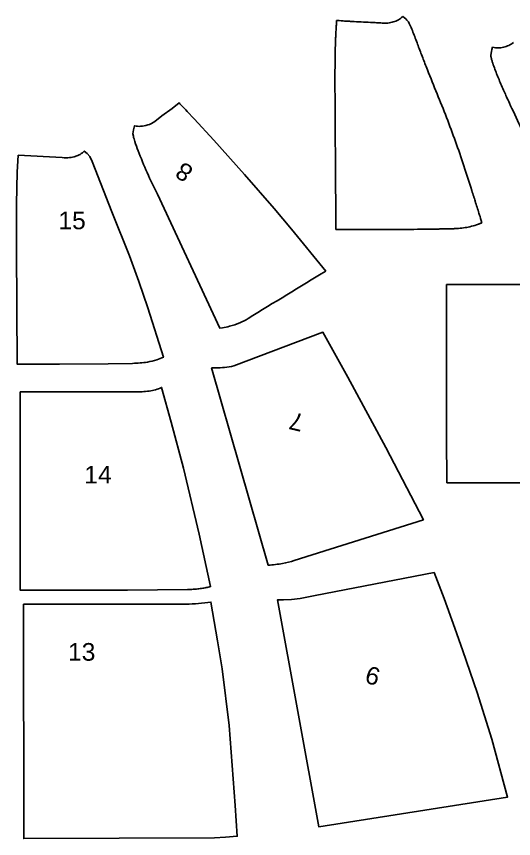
# Model space of a CAD drawing. Header units: inches. Extents: x 337 to 990, y 172 to 475.
# Drawn here: x 413.2 to 475.1, y 372.4 to 474.9 of the extents above; entities that cross this region are included whole.
import ezdxf

# ---------------------------------------------------------------- set-up
doc = ezdxf.new("R2010")
doc.units = ezdxf.units.IN
doc.header["$MEASUREMENT"] = 0
doc.layers.add('Layer1', color=1, linetype='Continuous')
doc.styles.get("Standard").update_dxf_attribs({"font": 'arial.ttf'})

msp = doc.modelspace()

# ---------------------------------------------------------------- linework, layer by layer
msp.add_line((466.73922, 440.50427), (466.74051, 441.50439))
at = {"color": 7, "linetype": 'Continuous', "lineweight": 25}
for points, knots in [([(461.29231, 474.9283), (461.06686, 474.71589), (460.94437, 474.61345), (460.54709, 474.39296), (460.32075, 474.30243), (459.88744, 474.17454), (459.65825, 474.12918), (459.18788, 474.08068), (459.03805, 474.08474), (458.72943, 474.0999)], [0, 0, 0, 0, 0.25, 0.25, 0.5, 0.5, 0.75, 0.75, 1, 1, 1, 1]), ([(458.72943, 474.0999), (458.46941, 474.12087), (458.32351, 474.13201), (457.96463, 474.15284), (457.76391, 474.1621), (457.14587, 474.19162), (456.80052, 474.20679), (455.97013, 474.2457), (455.61248, 474.26318), (455.01324, 474.29601), (454.82519, 474.30678), (454.42892, 474.3313), (454.30166, 474.33995), (454.04142, 474.35772), (453.81207, 474.37339), (453.47944, 474.39613), (453.04375, 474.42595)], [0, 0, 0, 0, 0.125, 0.125, 0.25, 0.25, 0.5, 0.5, 0.75, 0.75, 0.875, 0.875, 1, 1, 1, 1.110158042, 1.110158042, 1.110158042, 1.110158042]), ([(471.14708, 449.212), (471.02083, 449.61021), (470.91961, 449.92959), (470.84342, 450.17013), (470.73572, 450.51016), (470.67803, 450.69265), (470.52519, 451.17805), (470.42111, 451.50966), (470.33117, 451.79666), (470.30665, 451.87493), (470.17578, 452.29289), (470.16491, 452.3276), (470.03405, 452.7453), (469.96692, 452.95933), (469.53706, 454.32526), (469.24061, 455.25456), (468.21454, 458.35654), (467.50255, 460.34494), (465.95892, 464.31674), (465.15149, 466.25273), (464.1434, 468.80084), (463.95186, 469.29104), (463.66567, 470.03386), (463.5645, 470.29846), (463.38408, 470.7731), (463.26708, 471.08292), (463.11373, 471.4899), (463.00942, 471.76752), (462.80532, 472.3072), (462.72144, 472.52781), (462.51904, 473.04569), (462.42701, 473.27655), (462.20938, 473.78398), (462.13527, 473.93682), (461.97455, 474.25533)], [-0.022106852, -0.022106852, -0.022106852, -0.022106852, 0, 0, 0, 0.03125, 0.03125, 0.0625, 0.0625, 0.078125, 0.078125, 0.09375, 0.09375, 0.125, 0.125, 0.25, 0.25, 0.5, 0.5, 0.75, 0.75, 0.8125, 0.8125, 0.84375, 0.84375, 0.875, 0.875, 0.90625, 0.90625, 0.9375, 0.9375, 0.96875, 0.96875, 1, 1, 1, 1]), ([(475.07993, 471.67953), (474.82766, 471.50309), (474.69524, 471.41685), (474.28428, 471.2241), (474.05692, 471.14603), (473.61649, 471.04242), (473.38698, 471.00944), (472.91572, 470.99502), (472.76796, 471.01776), (472.46548, 471.07779)], [0, 0, 0, 0, 0.25, 0.25, 0.5, 0.5, 0.75, 0.75, 1, 1, 1, 1]), ([(472.23995, 470.0611), (472.27709, 469.88782), (472.29449, 469.80595), (472.35965, 469.53829), (472.39598, 469.40976), (472.50755, 469.04461), (472.59942, 468.77372), (472.8621, 468.0498), (473.07635, 467.52224), (473.47287, 466.57892), (473.71363, 466.0271), (474.00614, 465.36827), (474.10948, 465.13735), (474.32781, 464.65287), (474.46121, 464.35897), (474.97336, 463.23631), (475.4753, 462.1559), (476.33251, 460.32685), (476.82311, 459.28952), (478.14091, 456.49139), (479.08139, 454.47728), (480.40116, 451.63015), (480.86479, 450.6266), (481.40765, 449.44959), (481.51575, 449.21509), (481.74984, 448.70711), (481.8267, 448.54027), (482.10584, 447.93393), (482.18126, 447.77021), (482.41738, 447.25558), (482.4836, 447.11022), (482.63019, 446.7877), (482.73383, 446.55967), (482.87765, 446.24308), (483.06163, 445.83794)], [0, 0, 0, 0, 0.015625, 0.015625, 0.03125, 0.03125, 0.0625, 0.0625, 0.125, 0.125, 0.1875, 0.1875, 0.21875, 0.21875, 0.25, 0.25, 0.375, 0.375, 0.5, 0.5, 0.75, 0.75, 0.875, 0.875, 0.90625, 0.90625, 0.9375, 0.9375, 0.96875, 0.96875, 1, 1, 1, 1.022094296, 1.022094296, 1.022094296, 1.022094296])]:
    msp.add_open_spline(points, degree=3, knots=knots, dxfattribs=at)
for points in [[(461.97455, 474.25533), (461.69617, 474.57962), (461.62045, 474.65448), (461.29231, 474.9283)], [(472.46548, 471.07779), (472.32615, 470.63461), (472.30121, 470.52162), (472.23995, 470.0611)]]:
    msp.add_open_spline(points, degree=3, dxfattribs=at)
at = {"color": 7, "linetype": 'Continuous'}
for points, knots in [([(453.04375, 474.42595), (453.03517, 474.30227), (453.02837, 474.20378), (453.01058, 473.94067), (453.00224, 473.80923), (452.98669, 473.55175), (452.98267, 473.48442), (452.97807, 473.40729)], [0.0007406395, 0.0007406395, 0.0007406395, 0.0007406395, 0.2761764761, 0.2761764761, 0.8285294283, 0.8285294283, 1, 1, 1, 1]), ([(452.97787, 473.40391), (452.9616, 473.11424), (452.95217, 472.94127), (452.93496, 472.58724), (452.92718, 472.41531), (452.91441, 472.11204), (452.90912, 471.97888), (452.89948, 471.7186), (452.89493, 471.58639), (452.8821, 471.1869), (452.87468, 470.91676), (452.86306, 470.41909), (452.85866, 470.19235), (452.8511, 469.72681), (452.848, 469.49108), (452.84041, 468.78254), (452.83762, 468.30833), (452.83569, 467.69936), (452.83535, 467.54829), (452.83488, 467.22489), (452.8348, 467.04205), (452.8349, 466.66454), (452.83509, 466.47247), (452.83556, 466.16433), (452.83579, 466.04453), (452.83628, 465.83058), (452.83653, 465.73384), (452.83714, 465.52592), (452.83749, 465.41815), (452.83861, 465.09006), (452.83947, 464.86496), (452.84124, 464.44654), (452.8421, 464.26096), (452.84406, 463.86604), (452.84513, 463.66154), (452.84858, 463.03788), (452.85116, 462.60852), (452.85503, 461.99831), (452.8563, 461.80543), (452.85872, 461.44341), (452.85985, 461.27867), (452.86237, 460.91925), (452.86372, 460.73012), (452.86671, 460.31774), (452.86835, 460.09471), (452.87045, 459.81323), (452.87103, 459.73671), (452.87226, 459.57338), (452.8729, 459.48909), (452.87428, 459.30925), (452.875, 459.21431), (452.87698, 458.95682), (452.87821, 458.79781), (452.88046, 458.50949), (452.88091, 458.45123), (452.88168, 458.35362), (452.88187, 458.32876), (452.88247, 458.25255), (452.88282, 458.2076), (452.88401, 458.05637), (452.88497, 457.93374), (452.8869, 457.68702), (452.88788, 457.56233), (452.8895, 457.35662), (452.89018, 457.26984), (452.89128, 457.12905), (452.89167, 457.07962), (452.89239, 456.98807), (452.89273, 456.94345), (452.89376, 456.81196), (452.89443, 456.72593), (452.89562, 456.57277), (452.89619, 456.49852), (452.89788, 456.28047), (452.89895, 456.14134), (452.90116, 455.84975), (452.9023, 455.69728), (452.90481, 455.35694), (452.90621, 455.16493), (452.90882, 454.8012), (452.91007, 454.62362), (452.91367, 454.09765), (452.91586, 453.756), (452.91923, 453.176), (452.92049, 452.94176), (452.92283, 452.46828), (452.92395, 452.22477), (452.92616, 451.67619), (452.92715, 451.37317), (452.92834, 450.86267), (452.9287, 450.65986), (452.92914, 450.2545), (452.92923, 450.03593), (452.9291, 449.73764), (452.92897, 449.62227), (452.92849, 449.26018), (452.92807, 448.97149), (452.92738, 448.51638), (452.92726, 448.43615), (452.92714, 448.35234), (452.92714, 448.35233), (452.92714, 448.35231), (452.92714, 448.3523)], [0, 0, 0, 0, 0.027137515, 0.027137515, 0.047719495, 0.047719495, 0.064112519, 0.064112519, 0.080505543, 0.080505543, 0.113291592, 0.113291592, 0.142101025, 0.142101025, 0.170910459, 0.170910459, 0.228529325, 0.228529325, 0.247888064, 0.247888064, 0.270768645, 0.270768645, 0.293649225, 0.293649225, 0.308792829, 0.308792829, 0.322072131, 0.322072131, 0.335351432, 0.335351432, 0.361910035, 0.361910035, 0.38735832, 0.38735832, 0.412806606, 0.412806606, 0.463703177, 0.463703177, 0.487856108, 0.487856108, 0.510645517, 0.510645517, 0.533434926, 0.533434926, 0.560472445, 0.560472445, 0.570435116, 0.570435116, 0.580397787, 0.580397787, 0.592105512, 0.592105512, 0.61552096, 0.61552096, 0.621555468, 0.621555468, 0.628486992, 0.628486992, 0.635418515, 0.635418515, 0.649281562, 0.649281562, 0.661077881, 0.661077881, 0.670915455, 0.670915455, 0.678388658, 0.678388658, 0.685861861, 0.685861861, 0.694958283, 0.694958283, 0.704054705, 0.704054705, 0.722247548, 0.722247548, 0.742184668, 0.742184668, 0.764481009, 0.764481009, 0.786777351, 0.786777351, 0.831370035, 0.831370035, 0.860889692, 0.860889692, 0.889076965, 0.889076965, 0.928432769, 0.928432769, 0.954043117, 0.954043117, 0.979653464, 0.979653464, 0.996191834, 0.996191834, 1.018131642, 1.018131642, 1.022574356, 1.022574356, 1.022574356, 1.022575184, 1.022575184, 1.022575184, 1.022575184]), ([(467.31269, 448.45734), (467.45269, 448.46118), (467.55125, 448.46393), (467.70922, 448.46992), (467.76809, 448.47245), (467.89789, 448.47907), (467.9645, 448.48299), (468.16617, 448.49645), (468.30091, 448.50753), (468.56986, 448.53457), (468.70514, 448.55058), (469.1107, 448.60666), (469.37835, 448.65461), (469.91732, 448.77857), (470.18799, 448.85415), (470.53931, 448.97185), (470.62285, 449.00135), (470.75525, 449.05085), (470.80398, 449.06975), (470.89333, 449.1052), (470.93615, 449.12267), (471.03264, 449.16289), (471.08608, 449.18572), (471.14708, 449.212)], [0, 0, 0, 0, 0.085995266, 0.085995266, 0.1364286944, 0.1364286944, 0.1868621227, 0.1868621227, 0.2877289794, 0.2877289794, 0.3885958361, 0.3885958361, 0.5903295495, 0.5903295495, 0.7920632629, 0.7920632629, 0.8552832842, 0.8552832842, 0.8931169424, 0.8931169424, 0.9309506007, 0.9309506007, 0.9777180161, 0.9777180161, 0.9777180161, 0.9777180161]), ([(452.92714, 448.3523), (453.34471, 448.35166), (453.67805, 448.35117), (453.92714, 448.35083), (453.92717, 448.35083), (453.9272, 448.35083), (453.92723, 448.35083), (454.18286, 448.35048), (454.34974, 448.35028), (454.59312, 448.35011), (454.66636, 448.35007), (454.90944, 448.34998), (455.0737, 448.34995), (455.39855, 448.34998), (455.56252, 448.35003), (455.8884, 448.3502), (456.04957, 448.35033), (456.53279, 448.35082), (456.85455, 448.35132), (457.46458, 448.3526), (457.73923, 448.35329), (458.2767, 448.35492), (458.54204, 448.35585), (459.33553, 448.35912), (459.86119, 448.3619), (460.70676, 448.36745), (461.01262, 448.36967), (461.61314, 448.37451), (461.91081, 448.37715), (462.80159, 448.38581), (463.3932, 448.39258), (464.59699, 448.40861), (465.19268, 448.41767), (465.95555, 448.43092), (466.12201, 448.43392), (466.38608, 448.43884), (466.48563, 448.44073), (466.66472, 448.44418), (466.747, 448.4458), (466.9668, 448.4502), (467.11012, 448.45314), (467.30594, 448.45718)], [-0.041947083, -0.041947083, -0.041947083, -0.041947083, -0.000005362, -0.000005362, -0.000005362, 0, 0, 0, 0.043045964, 0.043045964, 0.061327175, 0.061327175, 0.097889597, 0.097889597, 0.134452018, 0.134452018, 0.171014439, 0.171014439, 0.244139282, 0.244139282, 0.304244897, 0.304244897, 0.364350511, 0.364350511, 0.48456174, 0.48456174, 0.551578184, 0.551578184, 0.618594628, 0.618594628, 0.752627516, 0.752627516, 0.886660404, 0.886660404, 0.924197602, 0.924197602, 0.945608009, 0.945608009, 0.967018416, 0.967018416, 1, 1, 1, 1]), ([(481.02738, 441.48921), (480.82503, 441.49005), (480.63779, 441.49073), (480.33097, 441.49174), (480.21161, 441.4921), (479.95184, 441.49283), (479.81288, 441.49319), (479.57338, 441.49378), (479.47106, 441.49402), (479.19234, 441.49462), (479.00336, 441.49499), (478.68675, 441.49554), (478.56865, 441.49574), (478.30993, 441.49613), (478.17211, 441.49632), (477.9163, 441.49666), (477.79847, 441.4968), (477.59457, 441.49703), (477.49006, 441.49715), (477.23265, 441.4974), (477.07741, 441.49755), (476.78624, 441.49779), (476.63559, 441.49791), (476.35375, 441.49811), (476.22197, 441.4982), (476.02282, 441.49832), (475.94674, 441.49836), (475.69308, 441.49851), (475.51292, 441.4986), (475.21688, 441.49873), (475.10874, 441.49878), (474.92486, 441.49886), (474.85399, 441.49888), (474.69089, 441.49895), (474.60122, 441.49898), (474.46736, 441.49903), (474.41795, 441.49905), (474.3067, 441.49909), (474.22674, 441.49911), (474.06962, 441.49916), (473.99079, 441.49919), (473.86061, 441.49923), (473.79959, 441.49925), (473.66201, 441.49929), (473.61861, 441.49931), (473.50233, 441.49934), (473.43627, 441.49936), (473.31701, 441.4994), (473.26141, 441.49942), (473.10671, 441.49947), (473.0197, 441.49949), (472.89726, 441.49953), (472.85424, 441.49954), (472.80304, 441.49956), (472.78749, 441.49956), (472.77658, 441.49957), (472.77729, 441.49957), (472.76907, 441.49957), (472.75958, 441.49957), (472.67715, 441.4996), (472.60525, 441.49962), (472.48053, 441.49966), (472.41918, 441.49968), (472.23813, 441.49974), (472.12145, 441.49979), (471.88997, 441.49987), (471.77338, 441.49991), (471.55859, 441.5), (471.45849, 441.50004), (471.2662, 441.50012), (471.17796, 441.50016), (470.90482, 441.50029), (470.73515, 441.50038), (470.40818, 441.50055), (470.24847, 441.50065), (469.77674, 441.50095), (469.47215, 441.50117), (468.70473, 441.50185), (468.24126, 441.50234), (467.7405, 441.50299), (467.42222, 441.50339), (467.08887, 441.50386), (466.74051, 441.50439)], [0, 0, 0, 0, 0.041882839, 0.041882839, 0.071354819, 0.071354819, 0.100826799, 0.100826799, 0.123898846, 0.123898846, 0.170042939, 0.170042939, 0.197416745, 0.197416745, 0.224790551, 0.224790551, 0.250579768, 0.250579768, 0.276368986, 0.276368986, 0.312582987, 0.312582987, 0.342036451, 0.342036451, 0.369069798, 0.369069798, 0.39083846, 0.39083846, 0.434375786, 0.434375786, 0.458240321, 0.458240321, 0.473743983, 0.473743983, 0.489247645, 0.489247645, 0.500157016, 0.500157016, 0.521184001, 0.521184001, 0.538269995, 0.538269995, 0.555355989, 0.555355989, 0.561837062, 0.561837062, 0.570042251, 0.570042251, 0.57824744, 0.57824744, 0.594657818, 0.594657818, 0.606594092, 0.606594092, 0.612375202, 0.612375202, 0.618156312, 0.618156312, 0.624246302, 0.624246302, 0.636426283, 0.636426283, 0.648606264, 0.648606264, 0.672966225, 0.672966225, 0.698659854, 0.698659854, 0.727310493, 0.727310493, 0.749030297, 0.749030297, 0.784725289, 0.784725289, 0.820420281, 0.820420281, 0.891810265, 0.891810265, 1, 1, 1, 1.068766955, 1.068766955, 1.068766955, 1.068766955]), ([(466.73922, 440.50426), (466.73919, 440.47994), (466.739, 440.32992), (466.73859, 440.00161), (466.73852, 439.94469), (466.73837, 439.8223), (466.73828, 439.75343), (466.73815, 439.65216), (466.7381, 439.6135), (466.738, 439.52864), (466.73795, 439.49043), (466.73783, 439.39388), (466.73776, 439.33875), (466.73763, 439.23998), (466.73757, 439.19243), (466.73743, 439.08069), (466.73735, 439.01795), (466.73717, 438.87624), (466.73707, 438.80069), (466.73677, 438.56587), (466.73656, 438.39843), (466.73615, 438.07922), (466.73596, 437.92711), (466.7357, 437.72), (466.73562, 437.65886), (466.73544, 437.50619), (466.73533, 437.41765), (466.73508, 437.21749), (466.73494, 437.10457), (466.7347, 436.8999), (466.73459, 436.80989), (466.73438, 436.62911), (466.73428, 436.54127), (466.73407, 436.36161), (466.73398, 436.27602), (466.73376, 436.08219), (466.73364, 435.97088), (466.7334, 435.74594), (466.73329, 435.63238), (466.73297, 435.32147), (466.73278, 435.12472), (466.73247, 434.77685), (466.73234, 434.62356), (466.73209, 434.30452), (466.73197, 434.14145), (466.73163, 433.64565), (466.73144, 433.30632), (466.73116, 432.67706), (466.73106, 432.3866), (466.73095, 431.86201), (466.73093, 431.62203), (466.73095, 431.13367), (466.73098, 430.88767), (466.73116, 430.14717), (466.73139, 429.65017), (466.73242, 428.17283), (466.73359, 427.18918), (466.73867, 423.87461), (466.7441, 421.54653), (466.75097, 418.40518), (466.75269, 417.59292), (466.75432, 416.78037), (466.75432, 416.78032), (466.75432, 416.78026), (466.75432, 416.78021)], [0, 0, 0, 0, 0.024443454, 0.024443454, 0.029084321, 0.029084321, 0.033685076, 0.033685076, 0.03828583, 0.03828583, 0.045477282, 0.045477282, 0.052384658, 0.052384658, 0.059292035, 0.059292035, 0.069270794, 0.069270794, 0.079249553, 0.079249553, 0.099207072, 0.099207072, 0.118439448, 0.118439448, 0.12905371, 0.12905371, 0.139667971, 0.139667971, 0.152189913, 0.152189913, 0.164577958, 0.164577958, 0.176966002, 0.176966002, 0.190676141, 0.190676141, 0.20438628, 0.20438628, 0.21789443, 0.21789443, 0.24491073, 0.24491073, 0.266654836, 0.266654836, 0.288398942, 0.288398942, 0.331887154, 0.331887154, 0.369546771, 0.369546771, 0.401987086, 0.401987086, 0.434427401, 0.434427401, 0.499308031, 0.499308031, 0.629069291, 0.629069291, 0.936737887, 0.936737887, 1.044007024, 1.044007024, 1.044007024, 1.044014011, 1.044014011, 1.044014011, 1.044014011]), ([(466.75432, 416.78021), (467.11492, 416.78101), (467.44826, 416.78174), (467.75432, 416.78238), (467.75434, 416.78238), (467.75435, 416.78238), (467.75437, 416.78238), (468.0997, 416.7831), (468.41033, 416.78372), (468.87224, 416.78459), (469.02745, 416.78488), (469.35939, 416.78546), (469.53171, 416.78576), (470.03764, 416.7866), (470.33547, 416.78707), (470.98143, 416.78804), (471.31775, 416.78852), (471.93587, 416.78938), (472.21719, 416.78976), (472.63573, 416.79031), (472.77191, 416.79049), (473.03622, 416.79083), (473.16693, 416.791), (473.40906, 416.79132), (473.51581, 416.79146), (473.72961, 416.79174), (473.83651, 416.79187), (474.03639, 416.79214), (474.13248, 416.79226), (474.32316, 416.79251), (474.42042, 416.79264), (474.58824, 416.79287), (474.65972, 416.79296), (474.79852, 416.79315), (474.86395, 416.79324), (475.0223, 416.79346), (475.10738, 416.79357), (475.26836, 416.7938), (475.34732, 416.79391), (475.58057, 416.79424), (475.73121, 416.79445), (476.17601, 416.79511), (476.46305, 416.79556), (476.92884, 416.79633), (477.10055, 416.79662), (477.42135, 416.79719), (477.56598, 416.79745), (477.8451, 416.79797), (477.98205, 416.79823), (478.38852, 416.79904), (478.65366, 416.7996), (479.45914, 416.80145), (480.03778, 416.80296), (481.01028, 416.80589), (481.4387, 416.80736), (482.11637, 416.81004), (482.33382, 416.81094), (482.753, 416.81279), (482.95847, 416.81375), (483.36594, 416.81577), (483.56791, 416.81683), (483.94503, 416.81891), (484.12657, 416.81997), (484.51049, 416.82237), (484.72045, 416.82374), (485.10905, 416.82644), (485.29652, 416.82782), (485.66008, 416.83069), (485.84274, 416.8322), (486.3318, 416.83643), (486.61571, 416.83916), (487.00973, 416.84349)], [-0.043680712, -0.043680712, -0.043680712, -0.043680712, -0.000002315, -0.000002315, -0.000002315, 0, 0, 0, 0.049284103, 0.049284103, 0.075003876, 0.075003876, 0.100723649, 0.100723649, 0.152163194, 0.152163194, 0.20360274, 0.20360274, 0.246261848, 0.246261848, 0.268362517, 0.268362517, 0.290463185, 0.290463185, 0.306446016, 0.306446016, 0.31989194, 0.31989194, 0.333337864, 0.333337864, 0.347689473, 0.347689473, 0.362041082, 0.362041082, 0.373603411, 0.373603411, 0.385442244, 0.385442244, 0.397281078, 0.397281078, 0.420958746, 0.420958746, 0.468314081, 0.468314081, 0.495124144, 0.495124144, 0.516461003, 0.516461003, 0.537797861, 0.537797861, 0.580471578, 0.580471578, 0.665819012, 0.665819012, 0.736287306, 0.736287306, 0.767028252, 0.767028252, 0.797769198, 0.797769198, 0.829236159, 0.829236159, 0.860703121, 0.860703121, 0.890990348, 0.890990348, 0.921277576, 0.921277576, 0.94821257, 0.94821257, 1, 1, 1, 1])]:
    msp.add_open_spline(points, degree=3, knots=knots, dxfattribs=at)
at = {"layer": 'Layer1'}
for points in [[(451.70851, 443.18656), (447.43207, 448.40936), (445.27857, 450.97165), (441.57398, 455.23511), (437.7421, 459.52369), (435.29615, 462.18391), (434.41874, 463.09543, 0.004823244), (433.73895, 463.78814, -0.039895694), (433.43881, 464.14025), (432.55503, 463.46598), (431.28355, 462.51742), (430.38091, 461.83087, -0.093535286), (429.51478, 461.39773, -0.049058069), (428.60907, 461.23371, -0.091317918), (427.87961, 461.30764), (427.73757, 460.80579), (427.65409, 460.29095), (427.71641, 460.00634, 0.028597962), (427.90036, 459.34869, 0.007908882), (428.31606, 458.19461, 0.02718604), (430.70769, 452.77977), (438.47577, 436.06778), (438.83703, 436.12478, 0.025213563), (439.67851, 436.30142, 0.031864294), (440.98678, 436.73646, 0.042688593), (442.00358, 437.25304, -0.003316043), (451.70851, 443.18656, -1.591374324)], [(413.36074, 457.64642), (413.23832, 455.49682), (413.15515, 451.54583), (413.16637, 446.13262), (413.22153, 438.61357), (413.24412, 431.57277), (418.51044, 431.57516), (424.58546, 431.62479), (427.62292, 431.67765, 0.034607501), (429.46926, 431.83792, 0.040562525), (430.63263, 432.11875, 0.02143912), (431.46407, 432.43247), (429.51348, 438.59985), (428.40521, 441.88374), (427.22877, 445.08254), (425.0411, 450.56023), (422.59509, 456.84321), (422.29154, 457.4758), (421.96908, 457.83121), (421.6093, 458.14877), (421.36393, 457.92853, -0.099085242), (420.80237, 457.5965), (420.56506, 457.50494, -0.03507507), (420.34716, 457.43799), (420.12431, 457.38472, -0.03827942), (419.77838, 457.32955, -0.043950468), (418.85959, 457.33525), (413.36074, 457.64642)], [(437.46963, 431.13573, -0.006660435), (438.00151, 431.12865, 0.031260526), (439.06938, 431.16695, 0.034833572), (440.24415, 431.36619), (451.33242, 435.56693), (454.44591, 429.94916), (459.18101, 421.17139), (463.85515, 412.18872), (452.22363, 408.50276), (447.75608, 407.09149, -0.032686312), (446.31115, 406.73693, -0.026565753), (444.5219, 406.51727), (437.46963, 431.13573)], [(414.04537, 401.67753), (434.28793, 401.66471, 0.04096253), (437.371, 401.91575), (438.21969, 397.07741), (438.77699, 393.59584), (439.65438, 386.50993), (440.41259, 376.56012), (440.66427, 372.71543), (439.19682, 372.60725), (437.83492, 372.51198), (414.07319, 372.4358), (414.04537, 401.67753)]]:
    msp.add_lwpolyline(points, format="xyb", dxfattribs=at)
msp.add_lwpolyline([(427.90917, 428.10854, 0.03387485), (429.6912, 428.22751, 0.073156446), (431.22432, 428.66909), (432.42092, 424.34143), (433.96487, 418.59344), (435.93197, 410.39012), (437.3393, 403.84206), (436.9273, 403.74921, -0.020342557), (436.36999, 403.64723, -0.003461543), (435.73261, 403.56171, -0.018162754), (435.18506, 403.51223, -0.000913854), (434.47728, 403.4754), (426.97013, 403.4225), (413.63716, 403.39954), (413.62335, 428.12372)], format="xyb", close=True, dxfattribs=at)
msp.add_lwpolyline([(465.19899, 405.62008), (466.41859, 402.37011), (467.78299, 398.64467), (468.77491, 395.85749), (470.55027, 390.63398), (472.35866, 384.82357), (474.3357, 377.5815), (450.83942, 373.89438), (445.68858, 402.2024), (446.41644, 402.19938), (447.43474, 402.23742), (448.48057, 402.35521), (450.35005, 402.7214), (465.19899, 405.62008)], dxfattribs=at)

# ---------------------------------------------------------------- texts
for s, rotation, p in [('8', 147.3738741, (435.35048, 455.97947)), ('7', 166.7887652, (449.12293, 425.26764)), ('6', 343.5755382, (456.41518, 391.91786))]:
    msp.add_text(s, height=2.19823, rotation=rotation, dxfattribs=at).set_placement(p)
for s, p in [('15', (418.37504, 448.3985)), ('14', (421.60459, 416.70174)), ('13', (419.57496, 394.60936))]:
    msp.add_text(s, height=2.198226, dxfattribs=at).set_placement(p)

doc.saveas('drawing.dxf')
